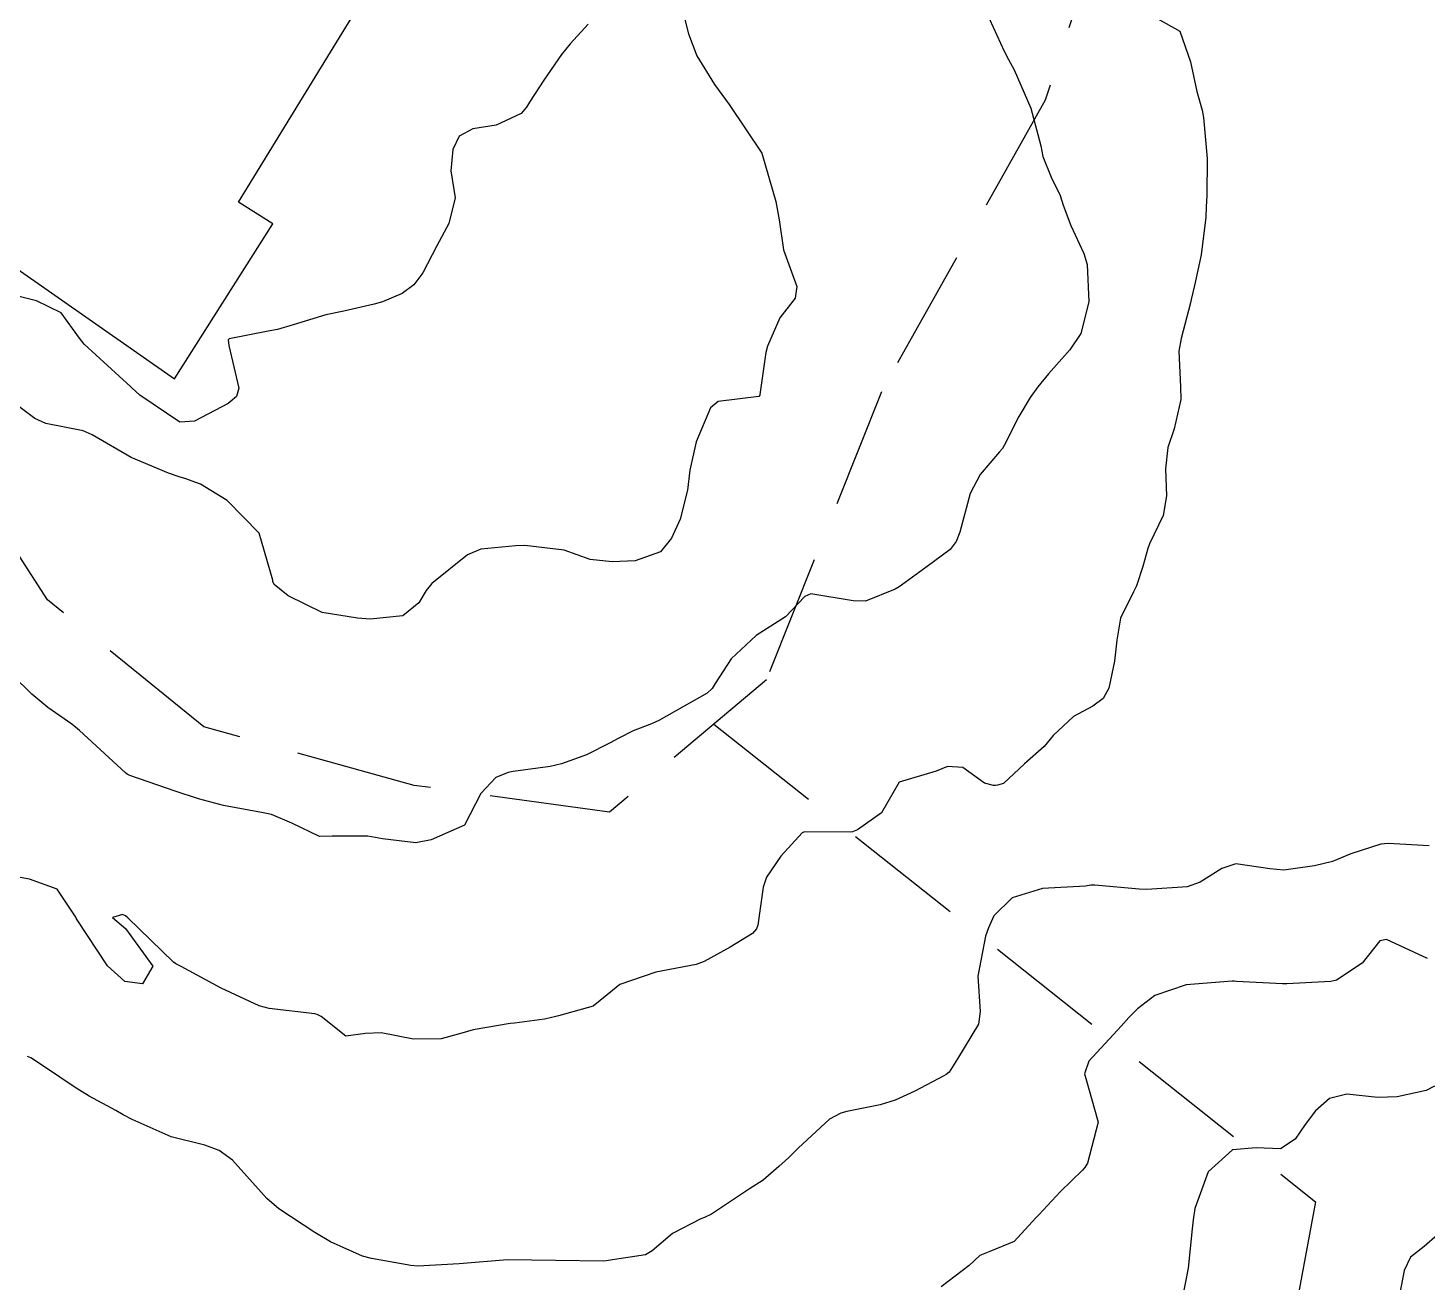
# Model space of a CAD drawing. Header units: metres. Extents: x 298520 to 308411, y 7433745 to 7450750.
# Drawn here: x 299496.4 to 299554.4, y 7449440.5 to 7449492.5 of the extents above; entities that cross this region are included whole.
import ezdxf

# ---------------------------------------------------------------- set-up
doc = ezdxf.new("R2010")
doc.units = ezdxf.units.M
doc.header["$LTSCALE"] = 10
doc.linetypes.add('DASHED', pattern=[0.75, 0.5, -0.25])
for name, color, linetype in [('Curvas de Nivel 1m', 11, 'Continuous'), ('Curvas de Nivel 5m', 15, 'Continuous'), ('Edificações', 30, 'Continuous'), ('Vias Secundárias', 230, 'DASHED')]:
    doc.layers.add(name, color=color, linetype=linetype)

msp = doc.modelspace()

# ---------------------------------------------------------------- linework, layer by layer
at = {"layer": 'Curvas de Nivel 1m', "flags": 128}
for points, elevation in [([(299523.499, 7449493.331), (299523.777, 7449492.232), (299524.117, 7449491.321), (299524.845, 7449490.132), (299525.456, 7449489.304), (299526.813, 7449487.29), (299527.398, 7449485.284), (299527.53, 7449484.534), (299527.705, 7449483.281), (299528.262, 7449481.761), (299528.2, 7449481.275), (299527.557, 7449480.459), (299527.044, 7449479.287), (299526.98, 7449479.026), (299526.735, 7449477.29), (299526.726, 7449477.256), (299526.692, 7449477.205), (299524.997, 7449476.999), (299524.687, 7449476.735), (299524.093, 7449475.319), (299523.832, 7449474.146), (299523.73, 7449473.324), (299523.422, 7449472.119), (299523.065, 7449471.333), (299522.617, 7449470.767), (299521.568, 7449470.395), (299520.613, 7449470.354), (299519.694, 7449470.454), (299518.617, 7449470.841), (299516.994, 7449471.031), (299516.619, 7449471.01), (299515.169, 7449470.873), (299514.615, 7449470.647), (299513.127, 7449469.452), (299512.892, 7449469.162), (299512.591, 7449468.654), (299511.935, 7449468.114), (299510.58, 7449467.971), (299510.045, 7449468.021), (299508.584, 7449468.25), (299507.179, 7449468.937), (299506.601, 7449469.415), (299506.544, 7449469.531), (299506.537, 7449469.597), (299505.971, 7449471.537), (299504.643, 7449472.892), (299503.536, 7449473.567), (299502.887, 7449473.808), (299502.656, 7449473.878), (299502.217, 7449474.024), (299500.664, 7449474.67), (299499.054, 7449475.616), (299498.675, 7449475.781), (299497.123, 7449476.089), (299496.679, 7449476.288), (299494.816, 7449477.669)], 732), ([(299536.097, 7449493.178), (299536.866, 7449491.523), (299537.044, 7449491.168), (299537.277, 7449490.746), (299537.97, 7449489.159), (299538.377, 7449487.595), (299538.457, 7449487.154), (299538.804, 7449486.298), (299539.186, 7449485.534), (299539.312, 7449485.142), (299539.623, 7449484.295), (299540.168, 7449483.129), (299540.303, 7449482.671), (299540.375, 7449481.126), (299540.04, 7449479.813), (299539.587, 7449479.137), (299538.703, 7449478.145), (299538.251, 7449477.603), (299537.932, 7449477.158), (299537.469, 7449476.378), (299536.865, 7449475.168), (299536.793, 7449475.047), (299536.669, 7449474.904), (299535.863, 7449473.969), (299535.457, 7449473.182), (299535.019, 7449471.586), (299534.867, 7449471.196), (299534.62, 7449470.863), (299533.661, 7449470.16), (299532.605, 7449469.379), (299532.511, 7449469.313), (299532.346, 7449469.223), (299531.108, 7449468.722), (299530.595, 7449468.734), (299528.848, 7449469.018), (299528.598, 7449468.919), (299527.791, 7449468.072), (299526.573, 7449467.29), (299525.539, 7449466.324), (299524.874, 7449465.307), (299524.756, 7449465.101), (299524.547, 7449464.913), (299523.593, 7449464.374), (299522.537, 7449463.773), (299522.239, 7449463.64), (299521.477, 7449463.351), (299520.853, 7449463.032), (299520.525, 7449462.844), (299519.547, 7449462.345), (299518.512, 7449461.971), (299518.04, 7449461.865), (299516.507, 7449461.653), (299516.296, 7449461.622), (299515.786, 7449461.417), (299515.167, 7449460.753), (299514.483, 7449459.43), (299513.1, 7449458.824), (299512.471, 7449458.698), (299511.083, 7449458.865), (299510.475, 7449458.982), (299508.996, 7449458.981), (299508.475, 7449458.971), (299507.325, 7449459.522), (299506.486, 7449459.875), (299506.066, 7449459.956), (299504.49, 7449460.243), (299503.454, 7449460.527), (299502.496, 7449460.847), (299500.612, 7449461.488), (299500.502, 7449461.542), (299500.426, 7449461.601), (299498.529, 7449463.365), (299498.202, 7449463.625), (299497.207, 7449464.307), (299496.545, 7449464.871), (299495.753, 7449465.658)], 731), ([(299519.611, 7449492.637), (299518.867, 7449491.827), (299518.508, 7449491.385), (299517.777, 7449490.321), (299517.181, 7449489.405), (299517.054, 7449489.192), (299516.836, 7449488.931), (299515.797, 7449488.452), (299514.826, 7449488.304), (299514.261, 7449487.999), (299514.003, 7449487.442), (299513.92, 7449486.559), (299514.104, 7449485.44), (299513.843, 7449484.378), (299513.335, 7449483.451), (299512.752, 7449482.332), (299512.382, 7449481.829), (299511.901, 7449481.468), (299511.087, 7449481.129), (299510.738, 7449481.03), (299509.48, 7449480.748), (299508.734, 7449480.586), (299507.388, 7449480.179), (299506.727, 7449479.986), (299506.344, 7449479.917), (299504.723, 7449479.6), (299504.686, 7449479.551), (299504.719, 7449479.322), (299505.126, 7449477.546), (299505.035, 7449477.201), (299504.687, 7449476.918), (299503.294, 7449476.185), (299502.679, 7449476.147), (299501.023, 7449477.263), (299500.693, 7449477.566), (299500.657, 7449477.6), (299498.719, 7449479.379), (299498.524, 7449479.623), (299497.769, 7449480.67), (299496.738, 7449481.168), (299494.743, 7449481.67)], 733), ([(299554.477, 7449458.576), (299552.781, 7449458.675), (299552.478, 7449458.643), (299551.226, 7449458.244), (299550.467, 7449457.923), (299549.732, 7449457.749), (299548.461, 7449457.572), (299547.879, 7449457.618), (299546.465, 7449457.827), (299545.878, 7449457.643), (299544.991, 7449457.072), (299544.451, 7449456.879), (299542.781, 7449456.765), (299542.45, 7449456.785), (299540.623, 7449456.946), (299540.451, 7449456.941), (299540.236, 7449456.908), (299538.449, 7449456.804), (299537.189, 7449456.419), (299536.438, 7449455.669), (299536.206, 7449455.173), (299536.088, 7449454.833), (299535.77, 7449453.18), (299535.865, 7449451.704), (299535.793, 7449451.179), (299534.925, 7449449.749), (299534.576, 7449449.197), (299534.459, 7449449.101), (299534.361, 7449449.044), (299533.161, 7449448.402), (299532.345, 7449448.03), (299531.725, 7449447.844), (299530.338, 7449447.561), (299530.089, 7449447.491), (299529.624, 7449447.251), (299528.321, 7449446.038), (299527.933, 7449445.657), (299527.523, 7449445.278), (299526.871, 7449444.721), (299526.304, 7449444.353), (299524.72, 7449443.314), (299524.435, 7449443.173), (299524.29, 7449443.12), (299523.11, 7449442.502), (299522.27, 7449441.79), (299521.989, 7449441.62), (299520.263, 7449441.36), (299518.263, 7449441.388), (299516.263, 7449441.41), (299514.261, 7449441.254), (299512.558, 7449441.159), (299512.26, 7449441.184), (299510.625, 7449441.476), (299510.264, 7449441.572), (299508.93, 7449442.157), (299508.278, 7449442.542), (299506.788, 7449443.525), (299506.297, 7449443.96), (299504.866, 7449445.544), (299504.319, 7449445.95), (299503.715, 7449446.166), (299502.327, 7449446.508), (299500.705, 7449447.229), (299500.34, 7449447.432), (299500.027, 7449447.605), (299498.927, 7449448.199), (299498.352, 7449448.555), (299497.709, 7449448.983), (299496.747, 7449449.644), (299496.504, 7449449.787), (299496.365, 7449449.844)], 729), ([(299554.417, 7449453.912), (299552.705, 7449454.701), (299552.428, 7449454.638), (299551.697, 7449453.707), (299550.635, 7449453.007), (299550.402, 7449452.954), (299548.572, 7449452.858), (299548.401, 7449452.86), (299546.493, 7449452.958), (299546.402, 7449452.966), (299546.316, 7449452.966), (299544.4, 7449452.809), (299543.113, 7449452.375), (299542.39, 7449451.817), (299542.032, 7449451.46), (299541.706, 7449451.107), (299540.368, 7449449.645), (299540.193, 7449449.132), (299540.354, 7449448.54), (299540.754, 7449447.124), (299540.316, 7449445.424), (299540.206, 7449445.239), (299540.11, 7449445.132), (299539.2, 7449444.245), (299538.294, 7449443.284), (299538.23, 7449443.214), (299538.177, 7449443.151), (299537.27, 7449442.169), (299536.272, 7449441.757), (299535.85, 7449441.596), (299535.414, 7449441.183), (299534.254, 7449440.299)], 728), ([(299554.703, 7449448.61), (299554.355, 7449448.441), (299553.155, 7449448.168), (299552.35, 7449448.15), (299551.071, 7449448.28), (299550.349, 7449448.102), (299549.77, 7449447.587), (299549.332, 7449447.02), (299548.926, 7449446.424), (299548.323, 7449446.016), (299547.306, 7449446.057), (299546.322, 7449445.973), (299545.32, 7449445.065), (299544.77, 7449443.545), (299544.693, 7449443.074), (299544.655, 7449442.707), (299544.487, 7449441.077), (299544.251, 7449439.872)], 727), ([(299554.806, 7449442.434), (299554.278, 7449441.973), (299553.708, 7449441.529), (299553.449, 7449440.968), (299553.252, 7449439.971)], 726)]:
    msp.add_lwpolyline(points, dxfattribs=dict(at, elevation=elevation))
at = {"layer": 'Curvas de Nivel 5m', "elevation": 730, "flags": 128}
msp.add_lwpolyline([(299542.882, 7449493.048), (299544.147, 7449492.353), (299544.584, 7449491.074), (299544.845, 7449489.846), (299545.07, 7449489.068), (299545.125, 7449488.772), (299545.279, 7449487.065), (299545.257, 7449485.532), (299545.232, 7449485.073), (299545.216, 7449484.644), (299545.03, 7449483.076), (299544.75, 7449481.809), (299544.607, 7449481.219), (299544.579, 7449481.082), (299544.202, 7449479.604), (299544.108, 7449479.086), (299544.172, 7449477.611), (299544.178, 7449477.085), (299543.908, 7449475.86), (299543.643, 7449475.09), (299543.547, 7449474.204), (299543.595, 7449473.09), (299543.45, 7449472.277), (299542.886, 7449471.097), (299542.81, 7449470.91), (299542.614, 7449470.162), (299542.348, 7449469.36), (299542.216, 7449469.104), (299541.687, 7449468.009), (299541.525, 7449467.11), (299541.44, 7449466.235), (299541.196, 7449465.114), (299540.971, 7449464.691), (299540.542, 7449464.369), (299539.732, 7449463.935), (299538.885, 7449463.145), (299538.518, 7449462.702), (299537.696, 7449461.973), (299536.833, 7449461.167), (299536.577, 7449461.094), (299536.502, 7449461.084), (299536.411, 7449461.08), (299536.038, 7449461.177), (299535.14, 7449461.821), (299534.51, 7449461.866), (299534.04, 7449461.673), (299532.503, 7449461.22), (299531.768, 7449459.949), (299530.785, 7449459.237), (299530.569, 7449459.152), (299530.481, 7449459.143), (299528.588, 7449459.161), (299528.481, 7449459.115), (299527.601, 7449458.144), (299527.009, 7449457.284), (299526.874, 7449456.86), (299526.651, 7449455.288), (299526.588, 7449455.132), (299526.429, 7449454.94), (299525.5, 7449454.381), (299524.417, 7449453.777), (299524.088, 7449453.652), (299522.413, 7449453.34), (299520.926, 7449452.833), (299520.398, 7449452.394), (299519.824, 7449451.936), (299518.385, 7449451.533), (299518.27, 7449451.505), (299517.798, 7449451.396), (299516.558, 7449451.231), (299516.381, 7449451.208), (299514.849, 7449450.955), (299514.377, 7449450.813), (299513.515, 7449450.583), (299512.374, 7449450.564), (299511.029, 7449450.821), (299510.376, 7449450.792), (299509.57, 7449450.688), (299508.54, 7449451.508), (299508.384, 7449451.587), (299508.285, 7449451.611), (299506.387, 7449451.83), (299505.98, 7449451.943), (299504.4, 7449452.68), (299502.742, 7449453.575), (299502.522, 7449453.686), (299502.415, 7449453.759), (299500.527, 7449455.599), (299500.434, 7449455.675), (299500.302, 7449455.734), (299499.892, 7449455.605), (299500.428, 7449455.154), (299501.57, 7449453.588), (299501.133, 7449452.861), (299500.403, 7449452.957), (299499.686, 7449453.607), (299498.432, 7449455.512), (299498.392, 7449455.58), (299498.372, 7449455.621), (299497.593, 7449456.781), (299496.448, 7449457.19), (299494.595, 7449457.525)], dxfattribs=at)
at = {"layer": 'Edificações'}
msp.add_lwpolyline([(299476.075, 7449515.955), (299465.768, 7449499.982), (299473.285, 7449495.119), (299471.635, 7449492.126), (299476.268, 7449489.388), (299479.908, 7449495.195), (299483.104, 7449493.473), (299485.286, 7449496.887), (299490.829, 7449494.062), (299487.428, 7449488.433), (299502.469, 7449477.941), (299506.535, 7449484.362), (299505.116, 7449485.259), (299513.116, 7449498.319), (299493.818, 7449510.328), (299491.407, 7449506.598)], close=True, dxfattribs=at)
at = {"layer": 'Vias Secundárias'}
for points in [[(299567.445, 7449504.369), (299557.919, 7449508.215), (299552.448, 7449510.239), (299549.104, 7449509.733), (299543.429, 7449504.369), (299538.565, 7449489.491), (299531.768, 7449477.402), (299527.005, 7449465.46), (299520.5, 7449459.969), (299512.394, 7449461.082), (299503.679, 7449463.511), (299497.194, 7449468.774), (299491.897, 7449476.99), (299482.676, 7449481.849), (299469.908, 7449487.01), (299459.47, 7449487.719)], [(299524.828, 7449463.622), (299549.773, 7449443.822), (299548.958, 7449439.429), (299547.329, 7449432.269), (299535.095, 7449407.817), (299526.786, 7449401.796), (299513.426, 7449396.426), (299487.642, 7449397.87), (299458.929, 7449406.859), (299445.569, 7449407.51), (299429.378, 7449405.706), (299417.199, 7449405.706), (299411.768, 7449403.24), (299413.249, 7449394.364), (299415.198, 7449388.323)]]:
    msp.add_lwpolyline(points, dxfattribs=at)

doc.saveas('drawing.dxf')
